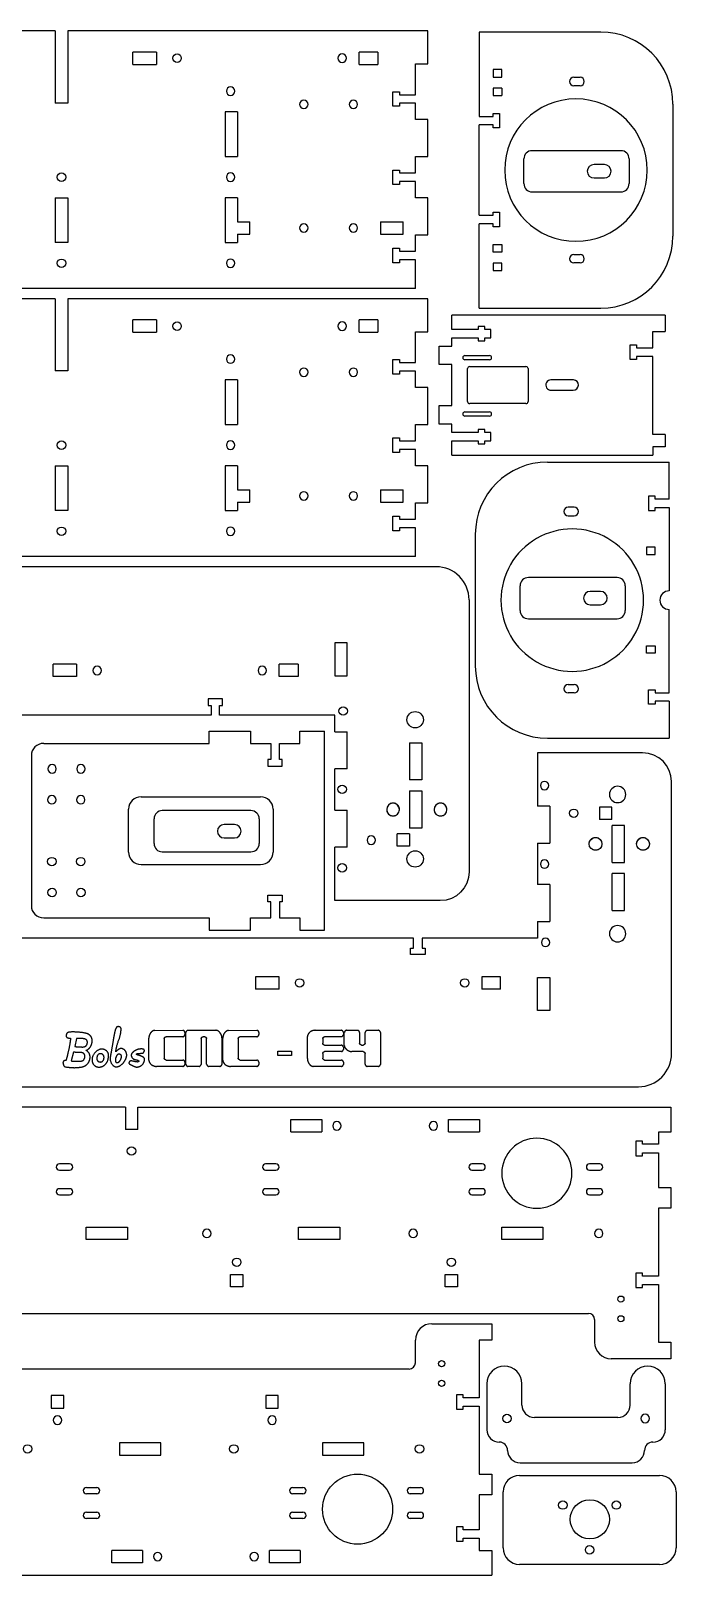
# Model space of a CAD drawing. Header units: millimetres. Extents: x 58 to 1328, y -752 to 2.
# Drawn here: x 1015 to 1328, y -747 to 2 of the extents above; entities that cross this region are included whole.
import ezdxf

# ---------------------------------------------------------------- set-up
doc = ezdxf.new("R2010")
doc.units = ezdxf.units.MM
doc.linetypes.add('HIDDEN', pattern=[9.525, 6.35, -3.175])
doc.layers.get('0').update_dxf_attribs({"color": 253, "lineweight": 70, "true_color": 0x8faf8f})
doc.layers.add('Hidden', color=38, linetype='HIDDEN', lineweight=70, true_color=0x482605)

msp = doc.modelspace()

# ---------------------------------------------------------------- linework, layer by layer
at = {"color": 38, "lineweight": -3, "true_color": 0x482605}
for p, q in [((1026.71, 2), (872.71, 2)), ((1026.71, 2), (1026.71, -33)), ((1207.31, 2), (1032.71, 2)), ((1032.71, 2), (1032.71, -33)), ((1207.31, -14), (1207.31, 2)), ((1291.12, 1.45), (1232.12, 1.45)), ((1232.12, 1.45), (1232.12, -39.55)), ((1064.36, -14.26), (1064.36, -8.26)), ((1075.77, -8.26), (1064.36, -8.26)), ((1064.36, -14.26), (1075.77, -14.26)), ((1075.77, -8.26), (1075.77, -14.26)), ((1173.99, -14.26), (1173.99, -8.26)), ((1183.14, -8.26), (1173.99, -8.26)), ((1173.99, -14.26), (1183.14, -14.26)), ((1183.14, -8.26), (1183.14, -14.26)), ((1201.31, -28.95), (1201.31, -14)), ((1201.31, -14), (1207.31, -14)), ((1238.92, -16.8), (1238.92, -20.4)), ((1243.12, -16.8), (1238.92, -16.8)), ((1238.92, -20.4), (1243.12, -20.4)), ((1243.12, -20.4), (1243.12, -16.8)), ((1278.12, -20.5), (1281.12, -20.5)), ((1190.31, -34.5), (1190.31, -27.5)), ((1190.31, -27.5), (1193.51, -27.5)), ((1193.51, -27.5), (1193.51, -28.95)), ((1193.51, -28.95), (1201.31, -28.95)), ((1243.12, -25.8), (1238.92, -25.8)), ((1238.92, -25.8), (1238.92, -29.4)), ((1238.92, -29.4), (1243.12, -29.4)), ((1243.12, -25.8), (1243.12, -29.4)), ((1281.12, -24.6), (1278.12, -24.6)), ((1032.71, -33), (1026.71, -33)), ((1109, -37.28), (1109, -58.95)), ((1115, -37.28), (1109, -37.28)), ((1115, -37.28), (1115, -58.95)), ((1193.51, -34.5), (1190.31, -34.5)), ((1201.31, -33.05), (1193.51, -33.05)), ((1193.51, -33.05), (1193.51, -34.5)), ((1201.31, -41.05), (1201.31, -33.05)), ((1326.12, -33.55), (1326.12, -97.55)), ((1207.31, -41.05), (1201.31, -41.05)), ((1207.31, -58.95), (1207.31, -41.05)), ((1232.12, -39.55), (1238.92, -39.55)), ((1238.92, -43.65), (1232.12, -43.65)), ((1232.12, -87.45), (1232.12, -43.65)), ((1238.92, -39.55), (1238.92, -38.1)), ((1238.92, -38.1), (1242.12, -38.1)), ((1238.92, -45.1), (1238.92, -43.65)), ((1242.12, -38.1), (1242.12, -45.1)), ((1242.12, -45.1), (1238.92, -45.1)), ((1109, -58.95), (1115, -58.95)), ((1201.31, -66.95), (1201.31, -58.95)), ((1201.31, -58.95), (1207.31, -58.95)), ((1190.31, -72.5), (1190.31, -65.5)), ((1190.31, -65.5), (1193.51, -65.5)), ((1193.51, -65.5), (1193.51, -66.95)), ((1193.51, -66.95), (1201.31, -66.95)), ((1193.51, -72.5), (1190.31, -72.5)), ((1201.31, -71.05), (1193.51, -71.05)), ((1193.51, -71.05), (1193.51, -72.5)), ((1201.31, -79.05), (1201.31, -71.05)), ((1026.71, -79.05), (1026.71, -100.72)), ((1026.71, -79.05), (1032.71, -79.05)), ((1032.71, -79.05), (1032.71, -100.72)), ((1109, -79.05), (1109, -100.72)), ((1115, -79.05), (1109, -79.05)), ((1115, -79.05), (1115, -90.64)), ((1207.31, -79.05), (1201.31, -79.05)), ((1207.31, -96.95), (1207.31, -79.05)), ((1232.12, -87.45), (1238.92, -87.45)), ((1238.92, -87.45), (1238.92, -86)), ((1238.92, -86), (1242.12, -86)), ((1242.12, -86), (1242.12, -93)), ((1115, -90.64), (1121, -90.64)), ((1115, -96.64), (1121, -96.64)), ((1115, -96.64), (1115, -100.72)), ((1121, -96.64), (1121, -90.64)), ((1184.3, -90.64), (1184.3, -96.64)), ((1184.3, -90.64), (1195.3, -90.64)), ((1184.3, -96.64), (1195.3, -96.64)), ((1195.3, -96.64), (1195.3, -90.64)), ((1201.31, -104.95), (1201.31, -96.95)), ((1201.31, -96.95), (1207.31, -96.95)), ((1238.92, -91.55), (1232.12, -91.55)), ((1232.12, -132.55), (1232.12, -91.55)), ((1238.92, -93), (1238.92, -91.55)), ((1242.12, -93), (1238.92, -93)), ((1032.71, -100.72), (1026.71, -100.72)), ((1109, -100.72), (1115, -100.72)), ((1190.31, -110.5), (1190.31, -103.5)), ((1190.31, -103.5), (1193.51, -103.5)), ((1193.51, -103.5), (1193.51, -104.95)), ((1238.92, -105.3), (1238.92, -101.7)), ((1238.92, -101.7), (1243.12, -101.7)), ((1243.12, -101.7), (1243.12, -105.3)), ((1193.51, -110.5), (1190.31, -110.5)), ((1193.51, -104.95), (1201.31, -104.95)), ((1201.31, -109.05), (1193.51, -109.05)), ((1193.51, -109.05), (1193.51, -110.5)), ((1201.31, -123), (1201.31, -109.05)), ((1243.12, -105.3), (1238.92, -105.3)), ((1238.92, -110.7), (1238.92, -114.3)), ((1243.12, -110.7), (1238.92, -110.7)), ((1243.12, -114.3), (1243.12, -110.7)), ((1278.12, -106.5), (1281.12, -106.5)), ((1281.12, -110.6), (1278.12, -110.6)), ((1238.92, -114.3), (1243.12, -114.3)), ((1201.31, -123), (447.41, -123)), ((1026.71, -128), (872.71, -128)), ((1026.71, -128), (1026.71, -163)), ((1207.31, -128), (1032.71, -128)), ((1032.71, -128), (1032.71, -163)), ((1207.31, -144), (1207.31, -128)), ((1232.12, -132.55), (1291.12, -132.55)), ((1064.36, -144.26), (1064.36, -138.26)), ((1075.77, -138.26), (1064.36, -138.26)), ((1075.77, -138.26), (1075.77, -144.26)), ((1173.99, -144.26), (1173.99, -138.26)), ((1183.14, -138.26), (1173.99, -138.26)), ((1183.14, -138.26), (1183.14, -144.26)), ((1322.35, -135.87), (1218.88, -135.87)), ((1218.88, -142.82), (1218.88, -135.87)), ((1231.68, -141.37), (1231.68, -142.82)), ((1234.88, -141.37), (1231.68, -141.37)), ((1234.88, -142.82), (1234.88, -141.37)), ((1322.35, -135.87), (1322.35, -143.87)), ((1064.36, -144.26), (1075.77, -144.26)), ((1173.99, -144.26), (1183.14, -144.26)), ((1201.31, -158.95), (1201.31, -144)), ((1201.31, -144), (1207.31, -144)), ((1231.68, -142.82), (1218.88, -142.82)), ((1218.88, -146.92), (1231.68, -146.92)), ((1218.88, -150.92), (1218.88, -146.92)), ((1231.68, -146.92), (1231.68, -148.37)), ((1231.68, -148.37), (1234.88, -148.37)), ((1237.88, -142.82), (1234.88, -142.82)), ((1234.88, -146.92), (1237.88, -146.92)), ((1234.88, -148.37), (1234.88, -146.92)), ((1237.88, -146.92), (1237.88, -142.82)), ((1316.35, -151.82), (1316.35, -143.87)), ((1316.35, -143.87), (1322.35, -143.87)), ((1212.88, -150.92), (1218.88, -150.92)), ((1212.88, -159.92), (1212.88, -150.92)), ((1225.24, -155.53), (1237.24, -155.53)), ((1305.35, -157.37), (1305.35, -150.37)), ((1305.35, -150.37), (1308.55, -150.37)), ((1308.55, -150.37), (1308.55, -151.82)), ((1308.55, -151.82), (1316.35, -151.82)), ((1316.35, -155.92), (1308.55, -155.92)), ((1308.55, -155.92), (1308.55, -157.37)), ((1316.35, -193.87), (1316.35, -155.92)), ((1032.71, -163), (1026.71, -163)), ((1190.31, -164.5), (1190.31, -157.5)), ((1190.31, -157.5), (1193.51, -157.5)), ((1193.51, -164.5), (1190.31, -164.5)), ((1193.51, -157.5), (1193.51, -158.95)), ((1193.51, -158.95), (1201.31, -158.95)), ((1201.31, -163.05), (1193.51, -163.05)), ((1193.51, -163.05), (1193.51, -164.5)), ((1201.31, -171.05), (1201.31, -163.05)), ((1218.88, -159.92), (1212.88, -159.92)), ((1218.88, -179.82), (1218.88, -159.92)), ((1237.24, -157.53), (1225.24, -157.53)), ((1226.61, -177.87), (1226.61, -161.89)), ((1227.61, -160.89), (1254.88, -160.89)), ((1255.88, -161.89), (1255.88, -177.87)), ((1308.55, -157.37), (1305.35, -157.37)), ((1109, -167.28), (1109, -188.95)), ((1115, -167.28), (1109, -167.28)), ((1115, -167.28), (1115, -188.95)), ((1207.31, -171.05), (1201.31, -171.05)), ((1207.31, -188.95), (1207.31, -171.05)), ((1277.94, -167.34), (1267.01, -167.34)), ((1212.88, -179.82), (1218.88, -179.82)), ((1212.88, -188.82), (1212.88, -179.82)), ((1254.88, -178.87), (1227.61, -178.87)), ((1267.11, -172.34), (1277.78, -172.34)), ((1225.24, -182.89), (1237.24, -182.89)), ((1237.24, -184.89), (1225.24, -184.89)), ((1109, -188.95), (1115, -188.95)), ((1201.31, -196.95), (1201.31, -188.95)), ((1201.31, -188.95), (1207.31, -188.95)), ((1218.88, -188.82), (1212.88, -188.82)), ((1218.88, -192.82), (1218.88, -188.82)), ((1231.68, -192.82), (1218.88, -192.82)), ((1231.68, -191.37), (1231.68, -192.82)), ((1234.88, -191.37), (1231.68, -191.37)), ((1234.88, -192.82), (1234.88, -191.37)), ((1237.88, -192.82), (1234.88, -192.82)), ((1237.88, -196.92), (1237.88, -192.82)), ((1322.35, -193.87), (1316.35, -193.87)), ((1322.35, -193.87), (1322.35, -199.87)), ((1190.31, -202.5), (1190.31, -195.5)), ((1190.31, -195.5), (1193.51, -195.5)), ((1193.51, -195.5), (1193.51, -196.95)), ((1193.51, -196.95), (1201.31, -196.95)), ((1201.31, -201.05), (1193.51, -201.05)), ((1193.51, -201.05), (1193.51, -202.5)), ((1201.31, -209.05), (1201.31, -201.05)), ((1218.88, -196.92), (1231.68, -196.92)), ((1218.88, -203.87), (1218.88, -196.92)), ((1231.68, -196.92), (1231.68, -198.37)), ((1231.68, -198.37), (1234.88, -198.37)), ((1234.88, -196.92), (1237.88, -196.92)), ((1234.88, -198.37), (1234.88, -196.92)), ((1316.35, -199.87), (1316.35, -203.87)), ((1322.35, -199.87), (1316.35, -199.87)), ((1026.71, -209.05), (1026.71, -230.72)), ((1026.71, -209.05), (1032.71, -209.05)), ((1032.71, -209.05), (1032.71, -230.72)), ((1109, -209.05), (1109, -230.72)), ((1115, -209.05), (1109, -209.05)), ((1115, -209.05), (1115, -220.64)), ((1193.51, -202.5), (1190.31, -202.5)), ((1207.31, -209.05), (1201.31, -209.05)), ((1207.31, -226.95), (1207.31, -209.05)), ((1218.88, -203.87), (1316.35, -203.87)), ((1265.33, -207.21), (1324.33, -207.21)), ((1324.33, -225.21), (1324.33, -207.21)), ((1115, -220.64), (1121, -220.64)), ((1121, -226.64), (1121, -220.64)), ((1184.3, -220.64), (1184.3, -226.64)), ((1184.3, -220.64), (1195.3, -220.64)), ((1195.3, -226.64), (1195.3, -220.64)), ((1314.33, -223.76), (1314.33, -230.76)), ((1317.53, -223.76), (1314.33, -223.76)), ((1317.53, -225.21), (1317.53, -223.76)), ((1032.71, -230.72), (1026.71, -230.72)), ((1109, -230.72), (1115, -230.72)), ((1115, -226.64), (1121, -226.64)), ((1115, -226.64), (1115, -230.72)), ((1184.3, -226.64), (1195.3, -226.64)), ((1201.31, -234.95), (1201.31, -226.95)), ((1201.31, -226.95), (1207.31, -226.95)), ((1278.33, -229.16), (1275.33, -229.16)), ((1314.33, -230.76), (1317.53, -230.76)), ((1324.33, -225.21), (1317.53, -225.21)), ((1317.53, -229.31), (1324.33, -229.31)), ((1317.53, -230.76), (1317.53, -229.31)), ((1324.33, -229.31), (1324.33, -269.71)), ((1190.31, -240.5), (1190.31, -233.5)), ((1190.31, -233.5), (1193.51, -233.5)), ((1193.51, -233.5), (1193.51, -234.95)), ((1193.51, -234.95), (1201.31, -234.95)), ((1201.31, -239.05), (1193.51, -239.05)), ((1193.51, -239.05), (1193.51, -240.5)), ((1201.31, -253), (1201.31, -239.05)), ((1275.33, -233.26), (1278.33, -233.26)), ((1193.51, -240.5), (1190.31, -240.5)), ((1230.33, -242.21), (1230.33, -306.21)), ((1201.31, -253), (447.41, -253)), ((1313.33, -248.46), (1313.33, -252.06)), ((1317.53, -248.46), (1313.33, -248.46)), ((1313.33, -252.06), (1317.53, -252.06)), ((1317.53, -252.06), (1317.53, -248.46)), ((1211.31, -258), (387.66, -258)), ((1227.31, -274), (1227.31, -406)), ((1324.33, -319.11), (1324.33, -278.71)), ((1162.27, -295), (1162.27, -311)), ((1168.27, -295), (1162.27, -295)), ((1168.27, -311), (1168.27, -295)), ((1313.33, -296.36), (1317.53, -296.36)), ((1313.33, -299.96), (1313.33, -296.36)), ((1317.53, -296.36), (1317.53, -299.96)), ((1025.64, -311.33), (1025.64, -305.33)), ((1037.03, -305.33), (1025.64, -305.33)), ((1037.03, -305.33), (1037.03, -311.33)), ((1135.26, -311.33), (1135.26, -305.33)), ((1144.41, -305.33), (1135.26, -305.33)), ((1144.41, -305.33), (1144.41, -311.33)), ((1317.53, -299.96), (1313.33, -299.96)), ((1037.03, -311.33), (1025.64, -311.33)), ((1144.41, -311.33), (1135.26, -311.33)), ((1162.27, -311), (1168.27, -311)), ((1100.79, -322.08), (1100.79, -325.28)), ((1107.79, -322.08), (1100.79, -322.08)), ((1107.79, -325.28), (1107.79, -322.08)), ((1275.33, -315.16), (1278.33, -315.16)), ((1278.33, -319.26), (1275.33, -319.26)), ((1314.33, -324.66), (1314.33, -317.66)), ((1314.33, -317.66), (1317.53, -317.66)), ((1317.53, -317.66), (1317.53, -319.11)), ((1317.53, -319.11), (1324.33, -319.11)), ((1100.79, -325.28), (1102.24, -325.28)), ((1102.24, -325.28), (1102.24, -330.08)), ((1106.34, -325.28), (1107.79, -325.28)), ((1106.34, -330.08), (1106.34, -325.28)), ((1317.53, -324.66), (1314.33, -324.66)), ((1324.33, -323.21), (1317.53, -323.21)), ((1317.53, -323.21), (1317.53, -324.66)), ((1324.33, -323.21), (1324.33, -341.21)), ((1102.24, -330.08), (903.14, -330.08)), ((1162.26, -330.08), (1106.34, -330.08)), ((1162.26, -338.13), (1162.26, -330.08)), ((1021.1, -343.7), (1101.27, -343.7)), ((1101.27, -343.7), (1101.27, -337.7)), ((1101.27, -337.7), (1121.27, -337.7)), ((1121.27, -337.7), (1121.27, -343.7)), ((1121.27, -343.7), (1131.22, -343.7)), ((1131.22, -343.7), (1131.22, -351.5)), ((1135.32, -343.7), (1145.27, -343.7)), ((1135.32, -351.5), (1135.32, -343.7)), ((1145.27, -343.7), (1145.27, -337.7)), ((1145.27, -337.7), (1157.27, -337.7)), ((1157.27, -434.39), (1157.27, -337.7)), ((1162.26, -338.13), (1168.27, -338.13)), ((1168.27, -356.03), (1168.27, -338.13)), ((1198.46, -343.42), (1198.46, -361.42)), ((1198.46, -343.42), (1204.46, -343.42)), ((1204.46, -343.42), (1204.46, -361.42)), ((1265.33, -341.21), (1324.33, -341.21)), ((1015.1, -349.7), (1015.1, -422.39)), ((1131.22, -351.5), (1129.77, -351.5)), ((1129.77, -351.5), (1129.77, -354.7)), ((1136.77, -351.5), (1135.32, -351.5)), ((1136.77, -354.7), (1136.77, -351.5)), ((1311.46, -348.27), (1260.42, -348.27)), ((1260.42, -348.27), (1260.42, -374.24)), ((1129.77, -354.7), (1136.77, -354.7)), ((1168.27, -356.03), (1162.27, -356.03)), ((1162.27, -376.13), (1162.27, -356.03)), ((1204.46, -361.42), (1198.46, -361.42)), ((1198.46, -366.8), (1204.46, -366.8)), ((1198.46, -366.8), (1198.46, -384.8)), ((1204.46, -366.8), (1204.46, -384.8)), ((1325.46, -494.27), (1325.46, -362.27)), ((1068.27, -369.61), (1126.27, -369.61)), ((1266.42, -374.24), (1260.42, -374.24)), ((1266.42, -374.24), (1266.42, -392.14)), ((1062.27, -396.48), (1062.27, -375.61)), ((1132.27, -375.61), (1132.27, -396.48)), ((1162.27, -376.13), (1168.27, -376.13)), ((1168.27, -394.03), (1168.27, -376.13)), ((1290.59, -374.7), (1290.59, -380.7)), ((1296.59, -374.7), (1290.59, -374.7)), ((1296.59, -380.7), (1290.59, -380.7)), ((1296.59, -380.7), (1296.59, -374.7)), ((1192.44, -393.57), (1192.44, -387.57)), ((1198.44, -387.57), (1192.44, -387.57)), ((1198.44, -387.57), (1198.44, -393.57)), ((1204.46, -384.8), (1198.46, -384.8)), ((1296.61, -401.47), (1296.61, -383.47)), ((1302.61, -383.47), (1296.61, -383.47)), ((1302.61, -401.47), (1302.61, -383.47)), ((1168.27, -394.03), (1162.27, -394.03)), ((1162.27, -420), (1162.27, -394.03)), ((1198.44, -393.57), (1192.44, -393.57)), ((1260.42, -392.14), (1266.42, -392.14)), ((1260.42, -392.14), (1260.42, -412.24)), ((1068.27, -402.48), (1126.27, -402.48)), ((1296.61, -401.47), (1302.61, -401.47)), ((1296.61, -424.85), (1296.61, -406.85)), ((1302.61, -406.85), (1296.61, -406.85)), ((1302.61, -424.85), (1302.61, -406.85)), ((1129.77, -420.59), (1129.77, -417.39)), ((1129.77, -417.39), (1136.77, -417.39)), ((1136.77, -417.39), (1136.77, -420.59)), ((1266.42, -412.24), (1260.42, -412.24)), ((1266.42, -412.24), (1266.42, -430.14)), ((1131.22, -420.59), (1129.77, -420.59)), ((1131.22, -428.39), (1131.22, -420.59)), ((1135.32, -420.59), (1135.32, -428.39)), ((1136.77, -420.59), (1135.32, -420.59)), ((1213.31, -420), (1162.27, -420)), ((1296.61, -424.85), (1302.61, -424.85)), ((1021.1, -428.39), (1101.27, -428.39)), ((1101.27, -428.39), (1101.27, -434.39)), ((1101.27, -434.39), (1121.27, -434.39)), ((1121.27, -434.39), (1121.27, -428.39)), ((1121.27, -428.39), (1131.22, -428.39)), ((1135.32, -428.39), (1145.27, -428.39)), ((1145.27, -428.39), (1145.27, -434.39)), ((1145.27, -434.39), (1157.27, -434.39)), ((1260.41, -430.14), (1266.42, -430.14)), ((1260.41, -430.14), (1260.41, -438.19)), ((1200.39, -438.19), (1001.29, -438.19)), ((1200.39, -442.99), (1200.39, -438.19)), ((1260.41, -438.19), (1204.49, -438.19)), ((1204.49, -438.19), (1204.49, -442.99)), ((1198.94, -446.19), (1198.94, -442.99)), ((1198.94, -442.99), (1200.39, -442.99)), ((1205.94, -446.19), (1198.94, -446.19)), ((1204.49, -442.99), (1205.94, -442.99)), ((1205.94, -442.99), (1205.94, -446.19)), ((1123.79, -456.94), (1123.79, -462.94)), ((1135.18, -456.94), (1123.79, -456.94)), ((1135.18, -462.94), (1135.18, -456.94)), ((1242.56, -456.94), (1233.41, -456.94)), ((1233.41, -456.94), (1233.41, -462.94)), ((1242.56, -462.94), (1242.56, -456.94)), ((1135.18, -462.94), (1123.79, -462.94)), ((1242.56, -462.94), (1233.41, -462.94)), ((1260.42, -473.27), (1260.42, -457.27)), ((1260.42, -457.27), (1266.42, -457.27)), ((1266.42, -457.27), (1266.42, -473.27)), ((1266.42, -473.27), (1260.42, -473.27)), ((1037.05, -486.94), (1036.12, -490.83)), ((1072.07, -497.48), (1072.07, -486.74)), ((1074.89, -482.95), (1088.53, -482.93)), ((1079.52, -486.92), (1079.52, -496.44)), ((1088.59, -486.02), (1080.39, -486.02)), ((1089.57, -483.91), (1089.57, -485.01)), ((1090, -499.39), (1090, -483.97)), ((1091.03, -482.93), (1104.55, -482.93)), ((1097.42, -486.92), (1097.42, -499.45)), ((1099.17, -486.05), (1098.32, -486.05)), ((1100.07, -499.39), (1100.07, -486.92)), ((1107.5, -486.57), (1107.5, -499.45)), ((1107.92, -497.48), (1107.92, -486.74)), ((1110.74, -482.95), (1124.39, -482.93)), ((1115.37, -486.92), (1115.37, -496.44)), ((1124.45, -486.02), (1116.25, -486.02)), ((1125.42, -483.91), (1125.42, -485.01)), ((1148.9, -496.67), (1148.9, -485.88)), ((1152.67, -482.93), (1165.37, -482.93)), ((1156.35, -486.92), (1156.35, -489.16)), ((1165.43, -486.02), (1157.23, -486.02)), ((1166.4, -483.91), (1166.4, -485.01)), ((1166.83, -490.32), (1166.83, -483.97)), ((1167.87, -482.93), (1173.18, -482.93)), ((1174.26, -483.91), (1174.26, -489.22)), ((1176.9, -489.22), (1176.9, -483.97)), ((1177.98, -482.93), (1183.29, -482.93)), ((1184.33, -483.91), (1184.33, -499.45)), ((1035.48, -493.56), (1034.47, -497.79)), ((1134.54, -495.18), (1134.54, -493.02)), ((1134.54, -493.02), (1141.14, -493.02)), ((1141.14, -493.02), (1141.14, -495.18)), ((1156.35, -494.14), (1156.35, -496.38)), ((1157.23, -490.11), (1165.37, -490.11)), ((1165.43, -493.25), (1157.23, -493.25)), ((1166.4, -491.13), (1166.4, -492.23)), ((1176.01, -493.25), (1170.47, -493.25)), ((1175.15, -490.09), (1176.01, -490.09)), ((1176.9, -499.39), (1176.9, -494.14)), ((1031.83, -497.53), (1031.89, -497.54)), ((1088.59, -500.43), (1075.71, -500.43)), ((1080.39, -497.34), (1088.53, -497.34)), ((1089.57, -498.36), (1089.57, -499.45)), ((1096.41, -500.43), (1090.97, -500.43)), ((1106.52, -500.43), (1101.09, -500.43)), ((1124.45, -500.43), (1111.57, -500.43)), ((1116.25, -497.34), (1124.39, -497.34)), ((1125.42, -498.36), (1125.42, -499.45)), ((1141.14, -495.18), (1134.54, -495.18)), ((1165.43, -500.43), (1151.79, -500.43)), ((1157.23, -497.34), (1165.37, -497.34)), ((1166.4, -498.36), (1166.4, -499.45)), ((1183.35, -500.43), (1177.92, -500.43)), ((485.81, -510.27), (1309.46, -510.27)), ((1060.68, -520.27), (756.66, -520.27)), ((1060.68, -520.27), (1060.68, -530.99)), ((1066.68, -520.27), (1325.16, -520.27)), ((1066.68, -530.99), (1066.68, -520.27)), ((1325.16, -520.27), (1325.16, -532.27)), ((1325.16, -520.27), (1325.16, -532.27)), ((1066.68, -530.99), (1060.68, -530.99)), ((1140.97, -526.26), (1155.95, -526.26)), ((1140.97, -532.26), (1140.97, -526.26)), ((1155.95, -526.26), (1155.95, -532.26)), ((1217.41, -526.26), (1232.39, -526.26)), ((1217.41, -532.26), (1217.41, -526.26)), ((1232.39, -526.26), (1232.39, -532.26)), ((1140.97, -532.26), (1155.95, -532.26)), ((1217.41, -532.26), (1232.39, -532.26)), ((1311.36, -536.77), (1308.16, -536.77)), ((1308.16, -536.77), (1308.16, -543.77)), ((1311.36, -538.22), (1311.36, -536.77)), ((1319.16, -538.22), (1311.36, -538.22)), ((1319.16, -532.27), (1319.16, -538.22)), ((1325.16, -532.27), (1319.16, -532.27)), ((1319.16, -532.27), (1319.16, -538.22)), ((1308.16, -543.77), (1311.36, -543.77)), ((1311.36, -543.77), (1311.36, -542.32)), ((1311.36, -542.32), (1319.16, -542.32)), ((1319.16, -542.32), (1319.16, -559.27)), ((1319.16, -542.32), (1319.16, -559.27)), ((1033.67, -547.77), (1028.67, -547.77)), ((1028.67, -550.77), (1033.67, -550.77)), ((1133.67, -547.77), (1128.67, -547.77)), ((1128.67, -550.77), (1133.67, -550.77)), ((1233.67, -547.77), (1228.67, -547.77)), ((1228.67, -550.77), (1233.67, -550.77)), ((1290.67, -547.77), (1285.67, -547.77)), ((1285.67, -550.77), (1290.67, -550.77)), ((1033.67, -559.77), (1028.67, -559.77)), ((1133.67, -559.77), (1128.67, -559.77)), ((1233.67, -559.77), (1228.67, -559.77)), ((1290.67, -559.77), (1285.67, -559.77)), ((1319.16, -559.27), (1325.16, -559.27)), ((1325.16, -559.27), (1325.16, -569.27)), ((1325.16, -559.27), (1325.16, -569.27)), ((1028.67, -562.77), (1033.67, -562.77)), ((1128.67, -562.77), (1133.67, -562.77)), ((1228.67, -562.77), (1233.67, -562.77)), ((1285.67, -562.77), (1290.67, -562.77)), ((1319.16, -569.27), (1319.16, -602.22)), ((1325.16, -569.27), (1319.16, -569.27)), ((1319.16, -569.27), (1319.16, -602.22)), ((1041.68, -584.47), (1041.68, -578.47)), ((1041.68, -578.47), (1061.68, -578.47)), ((1061.68, -578.47), (1061.68, -584.47)), ((1144.69, -584.47), (1144.69, -578.47)), ((1144.69, -578.47), (1164.69, -578.47)), ((1164.69, -578.47), (1164.69, -584.47)), ((1243.11, -584.47), (1243.11, -578.47)), ((1243.11, -578.47), (1263.11, -578.47)), ((1263.11, -578.47), (1263.11, -584.47)), ((1061.68, -584.47), (1041.68, -584.47)), ((1164.69, -584.47), (1144.69, -584.47)), ((1263.11, -584.47), (1243.11, -584.47)), ((1111.68, -601.34), (1117.68, -601.34)), ((1111.68, -607.34), (1111.68, -601.34)), ((1117.68, -601.34), (1117.68, -607.34)), ((1215.69, -607.34), (1215.69, -601.34)), ((1215.69, -601.34), (1221.69, -601.34)), ((1221.69, -601.34), (1221.69, -607.34)), ((1308.16, -600.77), (1308.16, -607.77)), ((1311.36, -600.77), (1308.16, -600.77)), ((1311.36, -602.22), (1311.36, -600.77)), ((1319.16, -602.22), (1311.36, -602.22)), ((1311.36, -606.32), (1319.16, -606.32)), ((1311.36, -607.77), (1311.36, -606.32)), ((1319.16, -606.32), (1319.16, -634.27)), ((1319.16, -606.32), (1319.16, -634.27)), ((1117.68, -607.34), (1111.68, -607.34)), ((1221.69, -607.34), (1215.69, -607.34)), ((1308.16, -607.77), (1311.36, -607.77)), ((532.15, -620.27), (1285.19, -620.27)), ((1209.3, -625.27), (1238.26, -625.27)), ((1238.26, -625.27), (1238.26, -633.27)), ((1238.26, -625.27), (1238.26, -633.27)), ((1288.19, -623.27), (1288.19, -634.27)), ((1201.3, -644.27), (1201.3, -633.27)), ((1232.26, -633.27), (1232.26, -661.22)), ((1232.26, -633.27), (1232.26, -661.22)), ((1238.26, -633.27), (1232.26, -633.27)), ((1319.16, -634.27), (1325.16, -634.27)), ((1325.16, -634.27), (1325.16, -642.27)), ((1325.16, -634.27), (1325.16, -642.27)), ((1325.16, -642.27), (1296.19, -642.27)), ((1198.3, -647.27), (445.25, -647.27)), ((1235.95, -654.4), (1235.95, -676.74)), ((1252.95, -664.74), (1252.95, -654.4)), ((1305.43, -664.74), (1305.43, -654.4)), ((1322.43, -654.4), (1322.43, -676.74)), ((1024.78, -660.19), (1024.78, -666.19)), ((1030.78, -660.19), (1024.78, -660.19)), ((1024.78, -666.19), (1030.78, -666.19)), ((1030.78, -666.19), (1030.78, -660.19)), ((1128.8, -660.19), (1128.8, -666.19)), ((1134.8, -660.19), (1128.8, -660.19)), ((1128.8, -666.19), (1134.8, -666.19)), ((1134.8, -666.19), (1134.8, -660.19)), ((1224.46, -659.77), (1221.26, -659.77)), ((1221.26, -659.77), (1221.26, -666.77)), ((1221.26, -666.77), (1224.46, -666.77)), ((1224.46, -661.22), (1224.46, -659.77)), ((1232.26, -661.22), (1224.46, -661.22)), ((1224.46, -665.32), (1232.26, -665.32)), ((1224.46, -666.77), (1224.46, -665.32)), ((1232.26, -665.32), (1232.26, -698.27)), ((1232.26, -665.32), (1232.26, -698.27)), ((1299.43, -670.74), (1258.95, -670.74)), ((1057.8, -683.06), (1057.8, -689.06)), ((1077.8, -683.06), (1057.8, -683.06)), ((1057.8, -689.06), (1077.8, -689.06)), ((1077.8, -689.06), (1077.8, -683.06)), ((1156.21, -683.06), (1156.21, -689.06)), ((1176.21, -683.06), (1156.21, -683.06)), ((1156.21, -689.06), (1176.21, -689.06)), ((1176.21, -689.06), (1176.21, -683.06)), ((1242, -682.74), (1241.95, -682.74)), ((1316.38, -682.74), (1316.43, -682.74)), ((1252, -692.74), (1306.38, -692.74)), ((1232.26, -698.27), (1238.26, -698.27)), ((1238.26, -698.27), (1238.26, -708.27)), ((1238.26, -698.27), (1238.26, -708.27)), ((1251.8, -698.89), (1319.66, -698.89)), ((1041.78, -704.77), (1046.78, -704.77)), ((1046.78, -707.77), (1041.78, -707.77)), ((1141.78, -704.77), (1146.78, -704.77)), ((1146.78, -707.77), (1141.78, -707.77)), ((1198.78, -704.77), (1203.78, -704.77)), ((1203.78, -707.77), (1198.78, -707.77)), ((1232.26, -708.27), (1232.26, -725.22)), ((1232.26, -708.27), (1232.26, -725.22)), ((1238.26, -708.27), (1232.26, -708.27)), ((1243.8, -734.08), (1243.8, -706.89)), ((1327.66, -706.89), (1327.66, -734.08)), ((1041.78, -716.77), (1046.78, -716.77)), ((1141.78, -716.77), (1146.78, -716.77)), ((1198.78, -716.77), (1203.78, -716.77)), ((1046.78, -719.77), (1041.78, -719.77)), ((1146.78, -719.77), (1141.78, -719.77)), ((1203.78, -719.77), (1198.78, -719.77)), ((1221.26, -723.77), (1221.26, -730.77)), ((1224.46, -723.77), (1221.26, -723.77)), ((1224.46, -725.22), (1224.46, -723.77)), ((1232.26, -725.22), (1224.46, -725.22)), ((1221.26, -730.77), (1224.46, -730.77)), ((1224.46, -729.32), (1232.26, -729.32)), ((1224.46, -730.77), (1224.46, -729.32)), ((1232.26, -729.32), (1232.26, -735.27)), ((1232.26, -729.32), (1232.26, -735.27)), ((1069.05, -735.27), (1054.07, -735.27)), ((1054.07, -741.27), (1054.07, -735.27)), ((1069.05, -741.27), (1054.07, -741.27)), ((1069.05, -735.27), (1069.05, -741.27)), ((1145.49, -735.27), (1130.51, -735.27)), ((1130.51, -741.27), (1130.51, -735.27)), ((1145.49, -741.27), (1130.51, -741.27)), ((1145.49, -735.27), (1145.49, -741.27)), ((1232.26, -735.27), (1238.26, -735.27)), ((1238.26, -735.27), (1238.26, -747.27)), ((1238.26, -735.27), (1238.26, -747.27)), ((979.78, -747.27), (1238.26, -747.27)), ((1319.66, -742.08), (1251.8, -742.08))]:
    msp.add_line(p, q, dxfattribs=at)
at = {"color": 98, "lineweight": -3, "true_color": 0x054805}
for p, q in [((1300.88, -56.12), (1257.88, -56.12)), ((1253.88, -72.12), (1253.88, -60.12)), ((1292.88, -62.87), (1287.88, -62.87)), ((1304.88, -60.12), (1304.88, -72.12)), ((1287.88, -69.37), (1292.88, -69.37)), ((1257.88, -76.12), (1300.88, -76.12)), ((1252.04, -279.24), (1252.04, -267.24)), ((1299.04, -263.24), (1256.04, -263.24)), ((1303.04, -267.24), (1303.04, -279.24)), ((1291.04, -269.99), (1286.04, -269.99)), ((1286.04, -276.49), (1291.04, -276.49)), ((1256.04, -283.24), (1299.04, -283.24)), ((1074.57, -392.32), (1074.57, -380.32)), ((1121.57, -376.32), (1078.57, -376.32)), ((1125.57, -380.32), (1125.57, -392.32)), ((1113.57, -383.07), (1108.57, -383.07)), ((1108.57, -389.57), (1113.57, -389.57)), ((1078.57, -396.32), (1121.57, -396.32))]:
    msp.add_line(p, q, dxfattribs=at)
at = {"color": 38, "lineweight": -3, "true_color": 0x482605}
for centre, radius in [((1085.75, -11.26), 2.05), ((1029.71, -69), 2.05), ((1029.71, -110.77), 2.05), ((1085.75, -141.26), 2.05), ((1029.71, -199), 2.05), ((1029.71, -240.77), 2.05), ((1166.27, -328), 2.05), ((1201.17, -332.21), 3.97), ((1165.77, -366), 2.05), ((1278.04, -377.63), 2.05), ((1201.17, -399.77), 3.97), ((1025.05, -401.05), 2.05), ((1039.05, -401.05), 2.05), ((1165.77, -404.08), 2.05), ((1025.14, -416.05), 2.05), ((1039.14, -416.05), 2.05), ((1145.17, -459.94), 2.05), ((1225.18, -459.94), 2.05), ((1063.68, -541.48), 2.05), ((1114.67, -595.47), 2.05), ((1218.7, -595.47), 2.05), ((1300.89, -613.36), 1.5), ((1300.89, -622.89), 1.5), ((1213.99, -644.65), 1.5), ((1213.99, -654.17), 1.5), ((1245.69, -671.26), 2.05), ((1013.28, -686.06), 2.05), ((1113.28, -686.06), 2.05), ((1203.28, -686.06), 2.05), ((1173.26, -715.27), 17), ((1272.77, -713.28), 2.05), ((1285.84, -720.22), 9.5), ((1298.69, -713.28), 2.05), ((1285.73, -735.02), 2.05)]:
    msp.add_circle(centre, radius, dxfattribs=at)
at = {"color": 38, "lineweight": -3, "true_color": 0x482605, "extrusion": (2.84142e-16, 5.55112e-17, -1)}
for centre in [(-1165.76, -11.26), (-1111.71, -27.23), (-1147.21, -33.64), (-1171.2, -33.64), (-1111.71, -69), (-1147.21, -93.64), (-1171.2, -93.64), (-1111.71, -110.77), (-1165.76, -141.26), (-1111.71, -157.23), (-1147.21, -163.64), (-1171.2, -163.64), (-1111.71, -199), (-1147.21, -223.64), (-1171.2, -223.64), (-1111.71, -240.77)]:
    msp.add_circle(centre, 2.05, dxfattribs=at)
at = {"color": 38, "lineweight": -3, "true_color": 0x482605, "extrusion": (8.67362e-19, 8.26948e-16, -1)}
msp.add_circle((-1279.12, -65.55), 34.55, dxfattribs=at)
at = {"color": 38, "lineweight": -3, "true_color": 0x482605, "extrusion": (8.64377e-19, 5.55112e-17, -1)}
msp.add_circle((-1047.02, -308.33), 2.05, dxfattribs=at)
at = {"color": 38, "lineweight": -3, "true_color": 0x482605, "extrusion": (8.66448e-19, 5.55112e-17, -1)}
msp.add_circle((-1127.03, -308.33), 2.05, dxfattribs=at)
at = {"color": 38, "lineweight": -3, "true_color": 0x482605, "extrusion": (8.67362e-19, -5.71917e-18, -1)}
for centre in [(-1025.14, -356.05), (-1039.14, -356.05), (-1025.05, -371.05), (-1039.05, -371.05)]:
    msp.add_circle(centre, 2.05, dxfattribs=at)
at = {"color": 38, "lineweight": -3, "true_color": 0x482605, "extrusion": (8.65284e-19, 5.55112e-17, -1)}
msp.add_circle((-1263.92, -364.19), 2.05, dxfattribs=at)
at = {"color": 38, "lineweight": -3, "true_color": 0x482605, "extrusion": (8.69996e-19, 5.55112e-17, -1)}
msp.add_circle((-1299.32, -368.5), 3.97, dxfattribs=at)
at = {"color": 38, "lineweight": -3, "true_color": 0x482605, "extrusion": (8.64356e-19, 5.55112e-17, -1)}
msp.add_circle((-1179.89, -390.64), 2.05, dxfattribs=at)
at = {"color": 38, "lineweight": -3, "true_color": 0x482605, "extrusion": (8.61128e-19, 5.55112e-17, -1)}
msp.add_circle((-1263.92, -402.27), 2.05, dxfattribs=at)
at = {"color": 38, "lineweight": -3, "true_color": 0x482605, "extrusion": (8.68302e-19, 5.55112e-17, -1)}
msp.add_circle((-1299.32, -436.06), 3.97, dxfattribs=at)
at = {"color": 38, "lineweight": -3, "true_color": 0x482605, "extrusion": (8.54895e-19, 5.55112e-17, -1)}
msp.add_circle((-1264.42, -440.27), 2.05, dxfattribs=at)
at = {"color": 38, "lineweight": -3, "true_color": 0x482605, "extrusion": (-3.43641e-15, -5.71917e-18, -1)}
for centre, radius in [((-1163.23, -529.26), 2.05), ((-1209.99, -529.26), 2.05), ((-1260.16, -552.27), 17), ((-1100.18, -581.47), 2.05), ((-1200.18, -581.47), 2.05), ((-1290.18, -581.47), 2.05)]:
    msp.add_circle(centre, radius, dxfattribs=at)
at = {"color": 38, "lineweight": -3, "true_color": 0x482605, "extrusion": (3.43815e-15, -5.71917e-18, -1)}
for centre in [(-1027.77, -672.06), (-1131.8, -672.06), (-1076.34, -738.27), (-1123.09, -738.27)]:
    msp.add_circle(centre, 2.05, dxfattribs=at)
at = {"color": 38, "lineweight": -3, "true_color": 0x482605, "extrusion": (-1.10155e-16, -2.27764e-16, -1)}
msp.add_circle((-1312.69, -671.26), 2.05, dxfattribs=at)
at = {"color": 38, "lineweight": -3, "true_color": 0x482605}
for centre, radius, start, end in [((1291.12, -33.55), 35, 0, 90), ((1278.12, -22.55), 2.05, 90, 270), ((1281.12, -22.55), 2.05, 270, 90), ((1291.12, -97.55), 35, 270, 0), ((1278.12, -108.55), 2.05, 90, 270), ((1281.12, -108.55), 2.05, 270, 90), ((1225.24, -156.53), 1, 90, 270), ((1237.24, -156.53), 1, 270, 90), ((1227.61, -161.89), 1, 90, 180), ((1254.88, -161.89), 1, 0, 90), ((1267.01, -169.84), 2.5, 89.98497, 272.36616), ((1277.78, -169.84), 2.5, 270, 86.3766), ((1227.61, -177.87), 1, 180, 270), ((1254.88, -177.87), 1, 270, 0), ((1225.24, -183.89), 1, 90, 270), ((1237.24, -183.89), 1, 270, 90), ((1265.33, -242.21), 35, 90, 180), ((1275.33, -231.21), 2.05, 90, 270), ((1278.33, -231.21), 2.05, 270, 90), ((1277.33, -274.22), 34.55, 359.99999, 180.00001), ((1211.31, -274), 16, 359.99983, 90), ((1324.33, -274.22), 4.5, 90, 270), ((1277.33, -274.22), 34.55, 179.99999, 0.00001), ((1265.33, -306.21), 35, 180, 270), ((1275.33, -317.21), 2.05, 90, 270), ((1278.33, -317.21), 2.05, 270, 90), ((1021.1, -349.7), 6, 90, 180), ((1068.27, -375.61), 6, 90, 180), ((1126.27, -375.61), 6, 360, 90), ((1068.27, -396.48), 6, 180, 270), ((1126.27, -396.48), 6, 270, 0), ((1021.1, -422.39), 6, 180, 270), ((1309.46, -494.27), 16, 270, 0.00017), ((1028.67, -549.27), 1.5, 90, 270), ((1033.67, -549.27), 1.5, 270, 90), ((1128.67, -549.27), 1.5, 90, 270), ((1133.67, -549.27), 1.5, 270, 90), ((1228.67, -549.27), 1.5, 90, 270), ((1233.67, -549.27), 1.5, 270, 90), ((1285.67, -549.27), 1.5, 90, 270), ((1290.67, -549.27), 1.5, 270, 90), ((1028.67, -561.27), 1.5, 90, 270), ((1033.67, -561.27), 1.5, 270, 90), ((1128.67, -561.27), 1.5, 90, 270), ((1133.67, -561.27), 1.5, 270, 90), ((1228.67, -561.27), 1.5, 90, 270), ((1233.67, -561.27), 1.5, 270, 90), ((1285.67, -561.27), 1.5, 90, 270), ((1290.67, -561.27), 1.5, 270, 90), ((1285.19, -623.27), 3, 360, 90), ((1209.3, -633.27), 8, 90, 180), ((1296.19, -634.27), 8, 180, 270), ((1198.3, -644.27), 3, 270, 0), ((1244.45, -654.4), 8.5, 0, 180), ((1313.93, -654.4), 8.5, 0, 180), ((1258.95, -664.74), 6, 180, 270), ((1299.43, -664.74), 6, 270, 0), ((1241.95, -676.74), 6, 180, 270), ((1316.43, -676.74), 6, 270, 0), ((1242, -686.74), 4, 0, 90), ((1252, -686.74), 6, 180, 270), ((1306.38, -686.74), 6, 270, 0), ((1316.38, -686.74), 4, 90, 180), ((1251.8, -706.89), 8, 90, 180), ((1319.66, -706.89), 8, 0, 90), ((1041.78, -706.27), 1.5, 90, 270), ((1046.78, -706.27), 1.5, 270, 90), ((1141.78, -706.27), 1.5, 90, 270), ((1146.78, -706.27), 1.5, 270, 90), ((1198.78, -706.27), 1.5, 90, 270), ((1203.78, -706.27), 1.5, 270, 90), ((1041.78, -718.27), 1.5, 90, 270), ((1046.78, -718.27), 1.5, 270, 90), ((1141.78, -718.27), 1.5, 90, 270), ((1146.78, -718.27), 1.5, 270, 90), ((1198.78, -718.27), 1.5, 90, 270), ((1203.78, -718.27), 1.5, 270, 90), ((1251.8, -734.08), 8, 180, 270), ((1319.66, -734.08), 8, 270, 0)]:
    msp.add_arc(centre, radius, start, end, dxfattribs=at)
at = {"color": 98, "lineweight": -3, "true_color": 0x054805}
for centre, radius, start, end in [((1257.88, -60.12), 4, 90, 180), ((1300.88, -60.12), 4, 360, 90), ((1287.88, -66.12), 3.25, 90, 270), ((1292.88, -66.12), 3.25, 270, 90), ((1257.88, -72.12), 4, 180, 270), ((1300.88, -72.12), 4, 270, 0), ((1256.04, -267.24), 4, 90, 180), ((1299.04, -267.24), 4, 360, 90), ((1286.04, -273.24), 3.25, 90, 270), ((1291.04, -273.24), 3.25, 270, 90), ((1256.04, -279.24), 4, 180, 270), ((1299.04, -279.24), 4, 270, 0), ((1078.57, -380.32), 4, 90, 180), ((1121.57, -380.32), 4, 360, 90), ((1108.57, -386.32), 3.25, 90, 270), ((1113.57, -386.32), 3.25, 270, 90), ((1078.57, -392.32), 4, 180, 270), ((1121.57, -392.32), 4, 270, 0)]:
    msp.add_arc(centre, radius, start, end, dxfattribs=at)
at = {"color": 38, "lineweight": -3, "true_color": 0x482605}
msp.add_ellipse((1311.46, -362.27), major_axis=(-9.9, 9.9), ratio=1, start_param=3.926991, end_param=5.497787, dxfattribs=at)
at = {"color": 38, "lineweight": -3, "true_color": 0x482605, "extrusion": (8.67362e-19, 5.55112e-17, -1)}
for centre in [(1190.46, -375.81), (1213.46, -375.8)]:
    msp.add_ellipse(centre, major_axis=(3.1, 0), ratio=1, dxfattribs=at)
at = {"color": 38, "lineweight": -3, "true_color": 0x482605}
for centre in [(1288.61, -392.46), (1311.61, -392.47)]:
    msp.add_ellipse(centre, major_axis=(3.1, 0), ratio=1, dxfattribs=at)
at = {"color": 38, "lineweight": -3, "true_color": 0x482605, "extrusion": (8.67362e-19, 5.55112e-17, -1)}
msp.add_ellipse((1213.31, -406), major_axis=(-9.9, -9.9), ratio=1, start_param=3.926991, end_param=5.497787, dxfattribs=at)
at = {"color": 38, "lineweight": -3, "true_color": 0x482605}
for points in [[(1034.13, -486.78), (1033.8, -489.53), (1032.65, -494.91), (1031.89, -497.54)], [(1032.01, -485.12), (1031.71, -486.45), (1033.09, -486.65)], [(1033.7, -483.77), (1032.29, -483.83), (1032.01, -485.12)], [(1033.09, -486.65), (1033.61, -486.74), (1034.13, -486.78)], [(1042.8, -484.83), (1042, -484.35), (1037.08, -483.64), (1033.7, -483.77)], [(1039.87, -486.96), (1039.16, -486.96), (1037.75, -486.95), (1037.05, -486.94)], [(1042.22, -489.24), (1042.6, -487.02), (1039.87, -486.96)], [(1044.43, -489.27), (1044.79, -487.97), (1044.01, -485.58), (1042.8, -484.83)], [(1055.17, -485.49), (1054.69, -488.1), (1053.87, -493.17), (1053.39, -495.66)], [(1056.2, -481.73), (1055.8, -482.51), (1055.35, -484.48), (1055.17, -485.49)], [(1056.07, -493.29), (1056.37, -490.51), (1058.48, -485.21), (1058.63, -482.24)], [(1058.63, -482.24), (1058.66, -481.42), (1056.61, -480.97), (1056.2, -481.73)], [(1074.21, -483.16), (1073.7, -483.36), (1072.9, -484.13), (1072.35, -485.11), (1072.07, -486.21), (1072.07, -486.74)], [(1074.74, -482.99), (1074.65, -483.01), (1074.25, -483.14), (1074.21, -483.16)], [(1074.89, -482.95), (1074.78, -482.97), (1074.74, -482.99)], [(1079.52, -486.92), (1079.52, -486.8), (1079.7, -486.47), (1079.96, -486.21), (1080.27, -486.02), (1080.39, -486.02)], [(1089.57, -483.91), (1089.57, -483.75), (1089.37, -483.4), (1089.06, -483.11), (1088.69, -482.93), (1088.53, -482.93)], [(1088.59, -486.02), (1088.71, -486.02), (1089.06, -485.8), (1089.37, -485.5), (1089.57, -485.15), (1089.57, -485.01)], [(1091.03, -482.93), (1090.87, -482.93), (1090.51, -483.14), (1090.2, -483.44), (1090, -483.81), (1090, -483.97)], [(1097.42, -486.92), (1097.42, -486.8), (1097.61, -486.49), (1097.87, -486.23), (1098.18, -486.05), (1098.32, -486.05)], [(1099.17, -486.05), (1099.32, -486.05), (1099.62, -486.23), (1099.89, -486.49), (1100.07, -486.8), (1100.07, -486.92)], [(1107.5, -486.57), (1107.5, -486.02), (1107.03, -484.74), (1106.24, -483.64), (1105.16, -482.93), (1104.55, -482.93)], [(1110.06, -483.16), (1109.55, -483.36), (1108.76, -484.13), (1108.21, -485.11), (1107.92, -486.21), (1107.92, -486.74)], [(1110.59, -482.99), (1110.51, -483.01), (1110.1, -483.14), (1110.06, -483.16)], [(1110.74, -482.95), (1110.63, -482.97), (1110.59, -482.99)], [(1115.37, -486.92), (1115.37, -486.8), (1115.55, -486.47), (1115.82, -486.21), (1116.12, -486.02), (1116.25, -486.02)], [(1125.42, -483.91), (1125.42, -483.75), (1125.22, -483.4), (1124.92, -483.11), (1124.55, -482.93), (1124.39, -482.93)], [(1124.45, -486.02), (1124.57, -486.02), (1124.92, -485.8), (1125.22, -485.5), (1125.42, -485.15), (1125.42, -485.01)], [(1148.97, -485.58), (1148.94, -485.62), (1148.9, -485.84), (1148.9, -485.88)], [(1152.67, -482.93), (1152.04, -482.93), (1150.84, -483.3), (1149.86, -483.99), (1149.13, -484.97), (1148.97, -485.58)], [(1156.35, -486.92), (1156.35, -486.8), (1156.53, -486.47), (1156.8, -486.21), (1157.1, -486.02), (1157.23, -486.02)], [(1166.4, -483.91), (1166.4, -483.75), (1166.2, -483.4), (1165.9, -483.11), (1165.53, -482.93), (1165.37, -482.93)], [(1165.43, -486.02), (1165.55, -486.02), (1165.9, -485.8), (1166.2, -485.5), (1166.4, -485.15), (1166.4, -485.01)], [(1167.87, -482.93), (1167.71, -482.93), (1167.34, -483.14), (1167.03, -483.44), (1166.83, -483.81), (1166.83, -483.97)], [(1174.26, -483.91), (1174.26, -483.77), (1174.03, -483.44), (1173.71, -483.14), (1173.32, -482.93), (1173.18, -482.93)], [(1177.98, -482.93), (1177.82, -482.93), (1177.45, -483.14), (1177.13, -483.44), (1176.9, -483.81), (1176.9, -483.97)], [(1184.33, -483.91), (1184.33, -483.75), (1184.13, -483.4), (1183.82, -483.11), (1183.46, -482.93), (1183.29, -482.93)], [(1039.05, -493.67), (1038.06, -493.62), (1036.36, -493.63), (1035.48, -493.56)], [(1036.12, -490.83), (1037, -490.87), (1038.77, -490.99), (1039.64, -491.03)], [(1041.05, -495.89), (1041.18, -494.91), (1040.05, -493.74), (1039.05, -493.67)], [(1039.64, -491.03), (1040.63, -491.07), (1042.05, -490.22), (1042.22, -489.24)], [(1041.58, -492.62), (1042.51, -492.33), (1044.02, -490.76), (1044.43, -489.27)], [(1043.56, -496.21), (1043.63, -494.83), (1042.45, -493.09), (1041.58, -492.62)], [(1049.12, -492.05), (1047.47, -492.16), (1044.51, -495.34), (1044.51, -497.27)], [(1048.63, -494.28), (1047.92, -494.22), (1046.83, -495.44), (1046.86, -496.65)], [(1050.34, -496.16), (1050.38, -495.47), (1049.54, -494.37), (1048.63, -494.28)], [(1052.52, -495.44), (1052.6, -493.75), (1050.41, -491.97), (1049.12, -492.05)], [(1059.21, -491.86), (1058.24, -491.55), (1056.42, -492.91), (1056.07, -493.29)], [(1060.78, -497.02), (1061.66, -495.33), (1060.59, -492.28), (1059.21, -491.86)], [(1064.99, -493.05), (1063.1, -494.36), (1064.18, -496.91), (1065.51, -497.14)], [(1069.31, -492.07), (1068.44, -491.87), (1066.13, -492.26), (1064.99, -493.05)], [(1066.74, -494.95), (1065.97, -494.75), (1066.32, -494.08), (1067.56, -494.1)], [(1067.56, -494.1), (1068.19, -494.11), (1069.4, -493.99), (1069.79, -493.28)], [(1069.79, -493.28), (1069.97, -492.95), (1069.77, -492.18), (1069.31, -492.07)], [(1157.23, -490.11), (1157.08, -490.11), (1156.78, -489.93), (1156.51, -489.65), (1156.35, -489.3), (1156.35, -489.16)], [(1156.35, -494.14), (1156.35, -494.02), (1156.53, -493.7), (1156.8, -493.43), (1157.1, -493.25), (1157.23, -493.25)], [(1166.4, -491.13), (1166.4, -490.97), (1166.2, -490.62), (1165.9, -490.32), (1165.53, -490.11), (1165.37, -490.11)], [(1165.43, -493.25), (1165.55, -493.25), (1165.9, -493.02), (1166.2, -492.72), (1166.4, -492.37), (1166.4, -492.23)], [(1166.83, -490.32), (1166.83, -490.91), (1167.58, -491.97), (1168.68, -492.78), (1169.94, -493.25), (1170.47, -493.25)], [(1175.15, -490.09), (1175.01, -490.09), (1174.71, -489.91), (1174.44, -489.65), (1174.26, -489.34), (1174.26, -489.22)], [(1176.9, -489.22), (1176.9, -489.34), (1176.72, -489.65), (1176.46, -489.91), (1176.15, -490.09), (1176.01, -490.09)], [(1176.01, -493.25), (1176.13, -493.25), (1176.44, -493.43), (1176.72, -493.72), (1176.9, -494.02), (1176.9, -494.14)], [(1031.83, -497.53), (1031.17, -497.46), (1030.33, -498.32), (1030.48, -499.04)], [(1030.48, -499.04), (1030.58, -499.61), (1031.1, -500.59), (1031.79, -500.69)], [(1031.79, -500.69), (1035.02, -501.2), (1039.78, -500.79), (1040.7, -500.37)], [(1034.47, -497.79), (1035.48, -497.9), (1037.49, -497.99), (1038.52, -497.93)], [(1038.52, -497.93), (1039.83, -497.87), (1040.88, -496.93), (1041.05, -495.89)], [(1040.7, -500.37), (1041.94, -499.82), (1043.49, -497.56), (1043.56, -496.21)], [(1044.51, -497.27), (1044.51, -498.83), (1046.81, -500.98), (1048.39, -500.75)], [(1046.86, -496.65), (1046.88, -497.6), (1048.03, -498.37), (1048.7, -498.29)], [(1048.39, -500.75), (1050.31, -500.44), (1052.42, -497.6), (1052.52, -495.44)], [(1048.7, -498.29), (1050.23, -498.12), (1050.34, -496.16)], [(1053.39, -495.66), (1053.02, -497.55), (1054.96, -500.59), (1056, -500.62)], [(1056.02, -496.3), (1055.42, -498.61), (1056.66, -498.57)], [(1056, -500.62), (1057.47, -500.7), (1060.01, -498.55), (1060.78, -497.02)], [(1057.97, -494.57), (1057.14, -494.37), (1056.21, -495.54), (1056.02, -496.3)], [(1056.66, -498.57), (1057.75, -498.52), (1058.41, -497.1)], [(1058.41, -497.1), (1058.81, -496.27), (1058.79, -494.77), (1057.97, -494.57)], [(1062.79, -498), (1061.86, -498.92), (1063.1, -499.48)], [(1065.22, -498.1), (1064.35, -497.9), (1063.12, -497.67), (1062.79, -498)], [(1063.1, -499.48), (1063.74, -499.77), (1064.96, -500.44), (1065.63, -500.66)], [(1065.51, -497.14), (1067.28, -497.46), (1067.07, -498.55), (1065.22, -498.1)], [(1065.63, -500.66), (1066.61, -500.97), (1069.38, -499.61), (1069.92, -497.66)], [(1069.92, -497.66), (1070.23, -496.49), (1068.39, -495.4), (1066.74, -494.95)], [(1072.07, -497.48), (1072.07, -497.79), (1072.33, -498.46), (1072.76, -499.09), (1073.27, -499.6), (1073.51, -499.74)], [(1073.51, -499.74), (1073.98, -500), (1075.14, -500.43), (1075.71, -500.43)], [(1080.39, -497.34), (1080.27, -497.34), (1079.96, -497.16), (1079.7, -496.89), (1079.52, -496.57), (1079.52, -496.44)], [(1089.57, -498.36), (1089.57, -498.21), (1089.37, -497.85), (1089.06, -497.54), (1088.69, -497.34), (1088.53, -497.34)], [(1088.59, -500.43), (1088.74, -500.43), (1089.08, -500.23), (1089.39, -499.94), (1089.57, -499.6), (1089.57, -499.45)], [(1090, -499.39), (1090.04, -499.58), (1090.06, -499.62)], [(1090.06, -499.62), (1090.16, -499.86), (1090.69, -500.43), (1090.97, -500.43)], [(1096.41, -500.43), (1096.55, -500.43), (1096.9, -500.23), (1097.2, -499.92), (1097.42, -499.58), (1097.42, -499.45)], [(1100.07, -499.39), (1100.07, -499.56), (1100.27, -499.92), (1100.58, -500.23), (1100.92, -500.43), (1101.09, -500.43)], [(1106.52, -500.43), (1106.66, -500.43), (1107.01, -500.23), (1107.31, -499.94), (1107.5, -499.6), (1107.5, -499.45)], [(1107.92, -497.48), (1107.92, -497.79), (1108.19, -498.46), (1108.62, -499.09), (1109.12, -499.6), (1109.37, -499.74)], [(1109.37, -499.74), (1109.84, -500), (1111, -500.43), (1111.57, -500.43)], [(1116.25, -497.34), (1116.12, -497.34), (1115.82, -497.16), (1115.55, -496.89), (1115.37, -496.57), (1115.37, -496.44)], [(1125.42, -498.36), (1125.42, -498.21), (1125.22, -497.85), (1124.92, -497.54), (1124.55, -497.34), (1124.39, -497.34)], [(1124.45, -500.43), (1124.59, -500.43), (1124.94, -500.23), (1125.24, -499.94), (1125.42, -499.6), (1125.42, -499.45)], [(1148.9, -496.67), (1148.9, -497.07), (1149.09, -497.93), (1149.25, -498.3)], [(1149.25, -498.3), (1149.39, -498.64), (1149.92, -499.39), (1150.57, -500.02), (1151.37, -500.43), (1151.79, -500.43)], [(1157.23, -497.34), (1157.08, -497.34), (1156.78, -497.16), (1156.51, -496.87), (1156.35, -496.52), (1156.35, -496.38)], [(1166.4, -498.36), (1166.4, -498.19), (1166.2, -497.85), (1165.9, -497.54), (1165.53, -497.34), (1165.37, -497.34)], [(1165.43, -500.43), (1165.57, -500.43), (1165.92, -500.25), (1166.2, -499.94), (1166.4, -499.62), (1166.4, -499.45)], [(1176.9, -499.39), (1176.9, -499.56), (1177.11, -499.92), (1177.41, -500.23), (1177.76, -500.43), (1177.92, -500.43)], [(1183.35, -500.43), (1183.5, -500.43), (1183.84, -500.23), (1184.15, -499.94), (1184.33, -499.6), (1184.33, -499.45)]]:
    msp.add_open_spline(points, degree=2, dxfattribs=at)
at = {"layer": 'Hidden', "lineweight": -3}
for p, q in [((1064.36, -8.26), (1064.36, -8.26)), ((1064.36, -14.26), (1064.36, -14.26)), ((1026.71, -79.05), (1026.71, -79.05)), ((1032.71, -79.05), (1032.71, -79.05)), ((1026.71, -100.72), (1026.71, -100.72)), ((1032.71, -100.72), (1032.71, -100.72)), ((1064.36, -138.26), (1064.36, -138.26)), ((1064.36, -144.26), (1064.36, -144.26)), ((1026.71, -209.05), (1026.71, -209.05)), ((1032.71, -209.05), (1032.71, -209.05)), ((1026.71, -230.72), (1026.71, -230.72)), ((1032.71, -230.72), (1032.71, -230.72)), ((1168.27, -338.13), (1168.27, -338.13)), ((1198.46, -343.42), (1198.46, -343.42)), ((1204.46, -343.42), (1204.46, -343.42)), ((1168.27, -356.03), (1168.27, -356.03)), ((1198.46, -361.42), (1198.46, -361.42)), ((1198.46, -366.8), (1198.46, -366.8)), ((1204.46, -361.42), (1204.46, -361.42)), ((1204.46, -366.8), (1204.46, -366.8)), ((1266.42, -374.24), (1266.42, -374.24)), ((1168.27, -376.13), (1168.27, -376.13)), ((1290.59, -374.7), (1290.59, -374.7)), ((1290.59, -380.7), (1290.59, -380.7)), ((1296.59, -374.7), (1296.59, -374.7)), ((1296.59, -380.7), (1296.59, -380.7)), ((1192.44, -387.57), (1192.44, -387.57)), ((1198.44, -387.57), (1198.44, -387.57)), ((1198.46, -384.8), (1198.46, -384.8)), ((1204.46, -384.8), (1204.46, -384.8)), ((1296.61, -383.47), (1296.61, -383.47)), ((1302.61, -383.47), (1302.61, -383.47)), ((1168.27, -394.03), (1168.27, -394.03)), ((1192.44, -393.57), (1192.44, -393.57)), ((1198.44, -393.57), (1198.44, -393.57)), ((1266.42, -392.14), (1266.42, -392.14)), ((1296.61, -401.47), (1296.61, -401.47)), ((1302.61, -401.47), (1302.61, -401.47)), ((1296.61, -406.85), (1296.61, -406.85)), ((1302.61, -406.85), (1302.61, -406.85)), ((1266.42, -412.24), (1266.42, -412.24)), ((1296.61, -424.85), (1296.61, -424.85)), ((1302.61, -424.85), (1302.61, -424.85)), ((1266.42, -430.14), (1266.42, -430.14)), ((1325.16, -520.27), (1325.16, -520.27)), ((1319.16, -532.27), (1319.16, -532.27)), ((1319.16, -538.22), (1319.16, -538.22)), ((1325.16, -532.27), (1325.16, -532.27)), ((1319.16, -542.32), (1319.16, -542.32)), ((1319.16, -559.27), (1319.16, -559.27)), ((1325.16, -559.27), (1325.16, -559.27)), ((1319.16, -569.27), (1319.16, -569.27)), ((1325.16, -569.27), (1325.16, -569.27)), ((1319.16, -602.22), (1319.16, -602.22)), ((1319.16, -606.32), (1319.16, -606.32)), ((1238.26, -625.27), (1238.26, -625.27)), ((1232.26, -633.27), (1232.26, -633.27)), ((1238.26, -633.27), (1238.26, -633.27)), ((1319.16, -634.27), (1319.16, -634.27)), ((1325.16, -634.27), (1325.16, -634.27)), ((1325.16, -642.27), (1325.16, -642.27)), ((1232.26, -661.22), (1232.26, -661.22)), ((1232.26, -665.32), (1232.26, -665.32)), ((1232.26, -698.27), (1232.26, -698.27)), ((1238.26, -698.27), (1238.26, -698.27)), ((1232.26, -708.27), (1232.26, -708.27)), ((1238.26, -708.27), (1238.26, -708.27)), ((1232.26, -725.22), (1232.26, -725.22)), ((1232.26, -729.32), (1232.26, -729.32)), ((1232.26, -735.27), (1232.26, -735.27)), ((1238.26, -735.27), (1238.26, -735.27)), ((1238.26, -747.27), (1238.26, -747.27))]:
    msp.add_line(p, q, dxfattribs=at)
at = {"layer": 'Hidden', "lineweight": -3, "extrusion": (8.67362e-19, 5.55112e-17, -1)}
for centre in [(1190.46, -375.81), (1213.46, -375.8)]:
    msp.add_ellipse(centre, major_axis=(3.1, 0), ratio=1, dxfattribs=at)
at = {"layer": 'Hidden', "lineweight": -3}
for centre in [(1288.61, -392.46), (1311.61, -392.47)]:
    msp.add_ellipse(centre, major_axis=(3.1, 0), ratio=1, dxfattribs=at)

doc.saveas('drawing.dxf')
